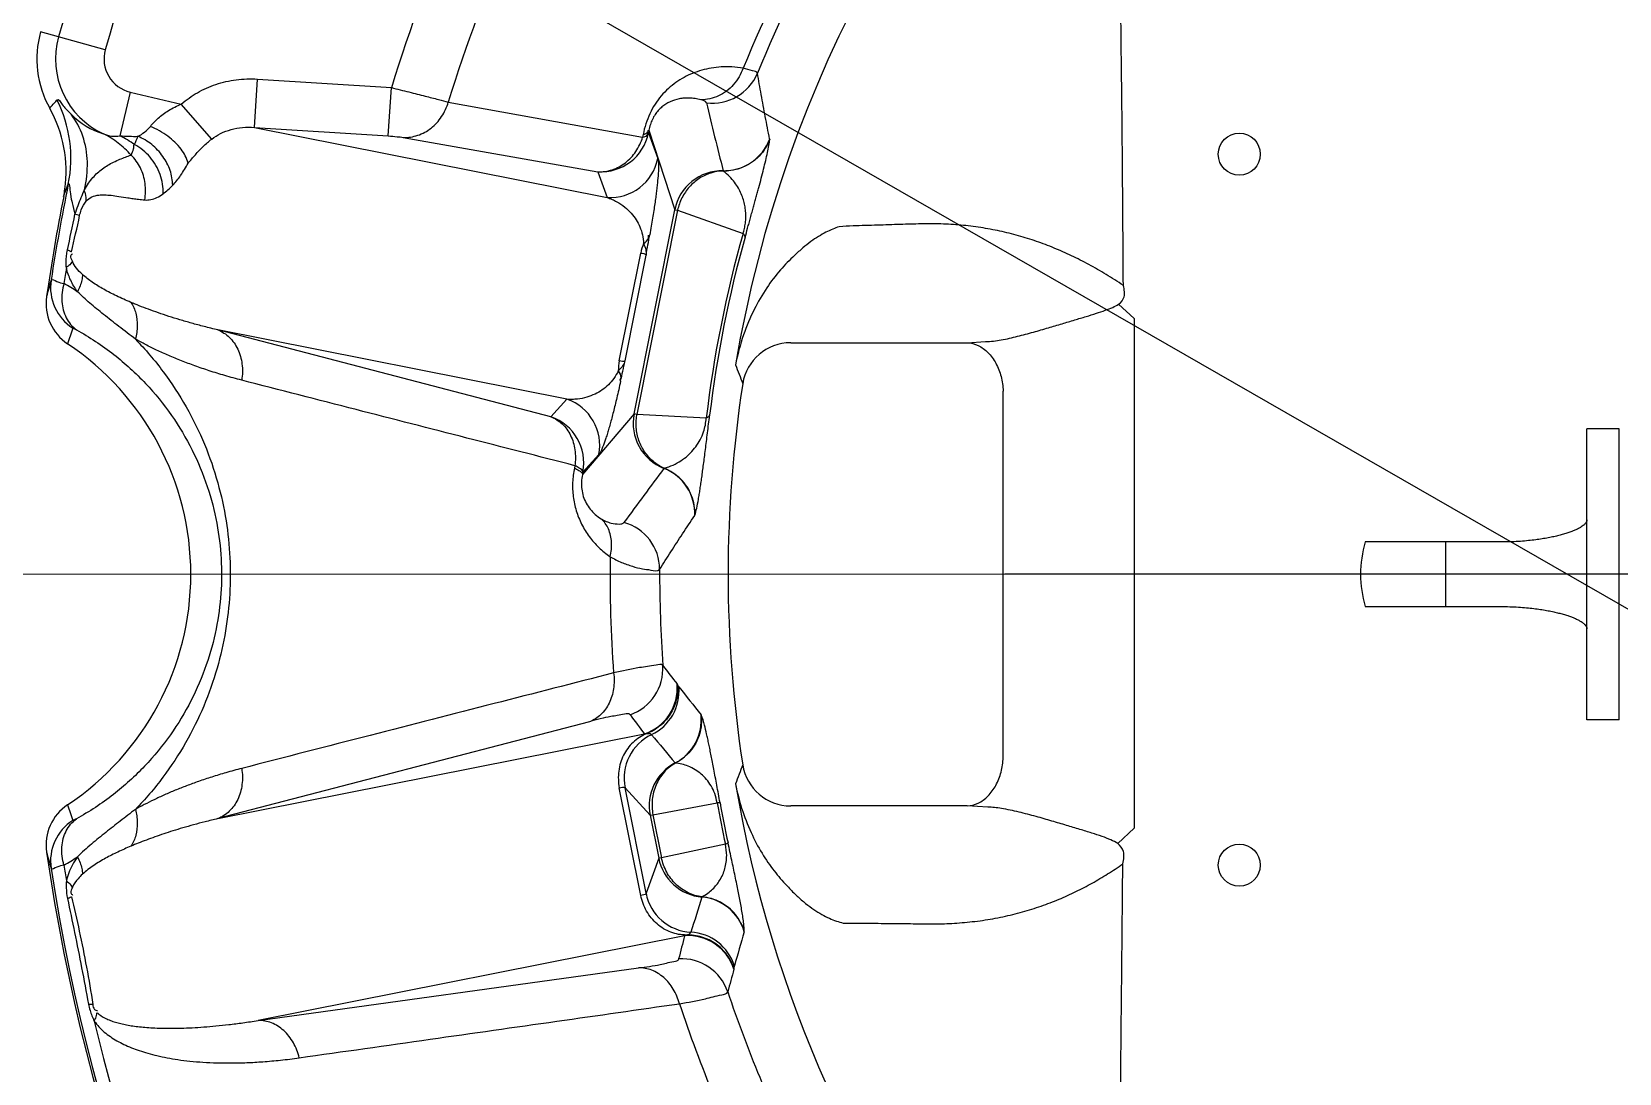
# Model space of a CAD drawing. Header units: millimetres. Extents: x 100 to 940, y 100 to 694.
# Drawn here: x 374.955 to 375.829, y 537.183 to 537.757 of the extents above; entities that cross this region are included whole.
import ezdxf

# ---------------------------------------------------------------- set-up
doc = ezdxf.new("R2010")
doc.units = ezdxf.units.MM
doc.linetypes.add('CENTER', pattern=[2, 1.25, -0.25, 0.25, -0.25])
doc.layers.add('CL', color=1, linetype='CENTER', lineweight=9)
doc.layers.add('OUTLINE', color=6, linetype='Continuous', lineweight=9)

msp = doc.modelspace()

# ---------------------------------------------------------------- linework, layer by layer
at = {"color": 2}
msp.add_line((354.46354, 549.72828), (376.02506, 537.32928), dxfattribs=at)
at = {"color": 9, "linetype": 'Continuous'}
for p, q in [((374.99519, 537.74749), (374.95957, 537.75749)), ((375.00893, 537.7242), (375.00326, 537.70011)), ((375.00893, 537.7242), (375.03705, 537.71758)), ((375.07738, 537.70476), (375.07909, 537.73139)), ((375.07909, 537.73139), (375.15276, 537.72666)), ((375.15105, 537.70003), (375.15276, 537.72666)), ((375.05382, 537.69836), (375.03705, 537.71758)), ((375.1841, 537.7187), (375.29118, 537.69938)), ((375.07737, 537.70476), (375.27159, 537.66613)), ((375.07737, 537.70476), (375.15105, 537.70003)), ((375.15926, 537.69923), (375.26646, 537.68031)), ((375.29144, 537.70082), (375.29118, 537.69938)), ((375.29465, 537.70321), (375.29436, 537.70172)), ((375.29436, 537.70172), (375.29949, 537.68754)), ((375.29465, 537.70321), (375.30885, 537.65939)), ((375.26646, 537.68031), (375.27159, 537.66613)), ((375.33554, 537.68072), (375.33554, 537.68085)), ((374.97225, 537.66665), (374.9748, 537.67352)), ((374.98106, 537.65614), (374.97846, 537.65685)), ((375.28646, 537.54683), (375.30885, 537.65939)), ((375.31042, 537.65908), (375.28803, 537.54652)), ((375.30885, 537.65939), (375.31042, 537.65908)), ((375.31042, 537.65908), (375.34646, 537.64636)), ((375.27832, 537.5761), (375.29013, 537.63547)), ((375.28146, 537.57609), (375.29303, 537.63428)), ((375.55338, 537.60734), (375.56193, 537.59936)), ((375.24946, 537.55487), (375.05718, 537.59312)), ((375.24066, 537.54523), (375.05718, 537.59312)), ((375.56193, 537.59936), (375.56193, 537.3185)), ((375.37271, 537.58609), (375.46997, 537.58609)), ((375.46997, 537.58609), (375.48011, 537.58668)), ((375.48972, 537.35744), (375.48972, 537.55941)), ((375.24946, 537.55487), (375.24066, 537.54523)), ((375.28646, 537.54683), (375.25797, 537.51343)), ((375.28803, 537.54652), (375.28646, 537.54683)), ((375.32619, 537.54448), (375.28803, 537.54652)), ((375.82912, 537.53858), (375.81131, 537.53858)), ((375.81131, 537.37827), (375.81131, 537.53858)), ((375.82912, 537.37827), (375.82912, 537.53858)), ((375.26704, 537.52441), (375.25825, 537.51477)), ((375.25387, 537.51829), (375.2536, 537.51699)), ((375.25825, 537.51477), (375.25797, 537.51343)), ((375.3029, 537.51679), (375.30296, 537.51692)), ((375.76506, 537.47624), (375.68922, 537.47624)), ((375.73362, 537.44061), (375.73362, 537.47624)), ((376.02506, 537.45842), (375.49068, 537.45842)), ((375.68922, 537.44061), (375.76506, 537.44061)), ((375.31036, 537.3977), (375.31016, 537.39798)), ((375.31061, 537.39725), (375.31036, 537.3977)), ((375.26196, 537.37718), (375.05718, 537.32373)), ((375.82912, 537.37827), (375.81131, 537.37827)), ((375.05718, 537.32373), (375.29216, 537.37047)), ((375.29322, 537.37052), (375.29216, 537.37047)), ((375.3092, 537.35435), (375.30914, 537.35445)), ((375.29013, 537.28138), (375.27832, 537.34075)), ((375.28146, 537.34076), (375.2953, 537.32559)), ((375.29303, 537.28257), (375.28146, 537.34076)), ((375.29687, 537.3259), (375.33217, 537.33252)), ((375.46997, 537.33076), (375.37271, 537.33076)), ((375.4813, 537.33011), (375.46997, 537.33076)), ((375.2953, 537.32559), (375.29687, 537.3259)), ((375.2953, 537.32559), (375.30001, 537.30188)), ((375.29687, 537.3259), (375.30158, 537.3022)), ((375.55285, 537.30996), (375.56193, 537.3185)), ((375.33673, 537.30959), (375.30158, 537.3022)), ((375.30001, 537.30188), (375.29303, 537.28257)), ((375.30158, 537.3022), (375.30001, 537.30188)), ((375.32385, 537.28052), (375.32386, 537.28063)), ((375.31429, 537.25922), (375.31529, 537.25958)), ((375.31429, 537.25922), (375.07931, 537.21248)), ((375.34159, 537.24155), (375.34164, 537.24192)), ((375.07931, 537.21248), (375.28895, 537.24146)), ((375.34145, 537.24069), (375.34152, 537.24102)), ((375.34152, 537.24102), (375.34159, 537.24155))]:
    msp.add_line(p, q, dxfattribs=at)
for points in [[(375.36115, 537.69818), (375.36115, 537.69824), (375.36115, 537.69829), (375.36115, 537.69834), (375.36115, 537.69838), (375.36115, 537.69841), (375.36114, 537.69844)], [(375.34759, 537.64419), (375.3476, 537.6444), (375.34758, 537.64462), (375.34752, 537.64484), (375.34742, 537.64508), (375.3473, 537.64532), (375.34714, 537.64557), (375.34695, 537.64582), (375.34672, 537.64609), (375.34646, 537.64636)], [(374.9765, 537.63614), (374.9763, 537.63625), (374.9761, 537.63636), (374.97588, 537.63647), (374.97565, 537.63659), (374.97541, 537.63671), (374.97516, 537.63683), (374.9749, 537.63695), (374.97463, 537.63708), (374.97435, 537.6372)], [(374.97724, 537.59408), (374.97728, 537.59411), (374.97737, 537.59411), (374.9775, 537.59408), (374.97768, 537.59401), (374.97791, 537.59392), (374.97818, 537.59379), (374.97849, 537.59364), (374.97884, 537.59346), (374.97924, 537.59324)], [(375.32807, 537.54605), (375.328, 537.54586), (375.32789, 537.54567), (375.32775, 537.54548), (375.32758, 537.5453), (375.32737, 537.54513), (375.32713, 537.54496), (375.32685, 537.54479), (375.32654, 537.54464), (375.32619, 537.54448)], [(375.31983, 537.49074), (375.31985, 537.49077), (375.31986, 537.4908), (375.31988, 537.49084), (375.3199, 537.49088), (375.31991, 537.49093), (375.31993, 537.49098)], [(375.31116, 537.39638), (375.31107, 537.39651), (375.31097, 537.39664), (375.31088, 537.39679), (375.31079, 537.39694), (375.31061, 537.39725)], [(375.32344, 537.38084), (375.32343, 537.38088), (375.32341, 537.38092), (375.32339, 537.38095), (375.32337, 537.38098), (375.32336, 537.381), (375.32334, 537.38103)], [(375.33382, 537.33241), (375.33377, 537.33245), (375.33368, 537.33248), (375.33356, 537.33251), (375.33341, 537.33252), (375.33323, 537.33254), (375.33301, 537.33254), (375.33276, 537.33254), (375.33248, 537.33253), (375.33217, 537.33252)], [(374.97924, 537.32361), (374.97884, 537.32339), (374.97849, 537.32321), (374.97818, 537.32305), (374.97791, 537.32293), (374.97768, 537.32284), (374.9775, 537.32277), (374.97737, 537.32274), (374.97728, 537.32274), (374.97724, 537.32277)], [(375.33821, 537.31032), (375.33818, 537.31027), (375.33811, 537.3102), (375.33801, 537.31014), (375.33788, 537.31006), (375.33772, 537.30998), (375.33752, 537.30989), (375.33729, 537.3098), (375.33703, 537.3097), (375.33673, 537.30959)], [(374.97435, 537.27965), (374.97463, 537.27977), (374.9749, 537.2799), (374.97516, 537.28002), (374.97541, 537.28014), (374.97565, 537.28026), (374.97588, 537.28038), (374.9761, 537.28049), (374.97631, 537.2806), (374.9765, 537.28071)], [(375.34714, 537.2614), (375.34714, 537.26142), (375.34715, 537.26145), (375.34715, 537.26148), (375.34716, 537.26152), (375.34716, 537.26156), (375.34716, 537.26161)], [(375.34164, 537.24192), (375.34166, 537.24209), (375.34169, 537.24225), (375.34172, 537.24241), (375.34176, 537.24255)], [(374.98592, 537.22151), (374.98622, 537.2215), (374.98652, 537.22149), (374.98681, 537.22147), (374.98709, 537.22146), (374.98735, 537.22144), (374.98761, 537.22142), (374.98785, 537.2214), (374.98809, 537.22137), (374.98831, 537.22134)]]:
    msp.add_lwpolyline(points, dxfattribs=at)
for centre in [(375.61982, 537.68999), (375.61982, 537.29811)]:
    msp.add_circle(centre, 0.01158, dxfattribs=at)
for centre, radius, start, end in [((376.02506, 537.45842), 0.69242, 94.08851, 170.40167), ((376.02506, 537.45842), 1.09637, 150.22289, 164.32149), ((376.02506, 537.45842), 1.06967, 150.22289, 164.32149), ((376.02506, 537.45842), 0.9126, 149.87178, 162.90724), ((376.02506, 537.45842), 0.88031, 149.88772, 162.80266), ((376.02506, 537.45842), 0.73363, 150.20516, 157.64787), ((376.02506, 537.45842), 0.72532, 150.22052, 157.6153), ((375.01322, 537.74243), 0.05573, 164.32149, 209.16962), ((375.01322, 537.74243), 0.04543, 164.32149, 245.26451), ((375.01322, 537.74243), 0.01873, 164.32149, 256.75), ((375.32969, 537.74488), 0.02674, 262.62894, 337.50152), ((374.90226, 537.6805), 0.07134, 352.17192, 29.1634), ((374.90509, 537.68776), 0.07115, 348.45222, 26.84956), ((378.22681, 538.41617), 2.98331, 193.52712, 194.26913), ((375.00764, 537.74344), 0.04436, 225.09345, 252.37832), ((374.97489, 537.64353), 0.06329, 54.88812, 63.3769), ((375.26815, 537.707), 0.02674, 266.38141, 348.63212), ((375.33602, 537.70758), 0.02674, 268.96396, 340.00868), ((375.27328, 537.69281), 0.02674, 266.38141, 348.63212), ((375.33506, 537.65412), 0.02674, 88.98854, 168.62093), ((376.02506, 537.45842), 1.07206, 168.42566, 171.30353), ((374.90229, 537.68049), 0.07132, 348.8143, 352.18348), ((376.02506, 537.45842), 1.0732, 168.81231, 171.79856), ((373.47793, 537.96066), 1.53098, 347.80295, 348.55441), ((374.37557, 537.78371), 0.61878, 346.20272, 348.10214), ((371.26393, 538.37334), 4.09632, 349.60573, 349.76652), ((375.9921, 537.46498), 0.67063, 164.3085, 173.19154), ((375.96765, 537.46984), 0.6441, 164.29487, 173.20513), ((375.4103, 537.53999), 0.11052, 91.66442, 95.624), ((375.31822, 537.62989), 0.02865, 157.79724, 168.75578), ((376.02506, 537.45842), 1.06481, 170.87074, 171.34025), ((375.90153, 537.35597), 0.97287, 164.22117, 164.77113), ((374.99171, 537.6165), 0.02669, 171.34463, 237.17827), ((374.8821, 537.46254), 0.18043, 57.17907, 59.97246), ((374.9893, 537.60769), 0.02675, 171.77305, 236.21085), ((376.83915, 536.98027), 1.96047, 161.75448, 162.01932), ((374.88951, 537.45842), 0.15281, 303.76085, 56.23915), ((375.37274, 537.55935), 0.02674, 90.04995, 171.0832), ((375.47762, 537.64911), 0.06248, 272.28648, 280.20438), ((375.30641, 537.57051), 0.02865, 168.74422, 179.70276), ((371.25938, 538.43881), 4.11356, 347.73369, 347.89379), ((376.27956, 537.92822), 1.00198, 200.71035, 201.34646), ((376.02506, 537.45842), 0.68682, 171.20024, 188.79976), ((375.2408, 537.52957), 0.02674, 348.86788, 71.11859), ((375.23201, 537.51993), 0.02674, 348.86798, 71.11862), ((375.3127, 537.54168), 0.02674, 168.87907, 248.51146), ((377.586, 535.80974), 2.85071, 143.21478, 143.95987), ((375.29312, 537.49191), 0.02674, 357.49143, 68.53588), ((375.27379, 537.46119), 0.02674, 359.89938, 74.58662), ((375.74896, 537.45842), 0.06234, 163.39802, 196.60198), ((376.02506, 537.45842), 0.75185, 179.26014, 184.14984), ((376.02506, 537.45842), 0.72453, 179.78545, 183.97841), ((375.27559, 537.40635), 0.02674, 288.86408, 3.87221), ((376.12153, 538.03539), 1.0318, 217.43774, 218.15309), ((375.28352, 537.39577), 0.02674, 288.86458, 4.72518), ((375.28452, 537.39412), 0.02673, 295.66687, 4.86053), ((376.12241, 538.02756), 1.02787, 217.88424, 218.97691), ((376.14372, 538.01682), 1.06907, 216.4906, 217.19898), ((375.29676, 537.37814), 0.02673, 297.58733, 6.18782), ((375.30769, 537.34592), 0.02674, 115.68564, 191.13531), ((376.99631, 538.78118), 2.20955, 219.69247, 220.21918), ((375.32153, 537.33075), 0.02674, 117.60087, 191.13634), ((376.27957, 536.98862), 1.00199, 158.65355, 159.28965), ((375.37274, 537.3575), 0.02674, 188.9168, 269.95005), ((376.02506, 537.45842), 0.69242, 189.59833, 246.68372), ((376.86121, 537.94379), 1.98368, 197.98223, 198.24397), ((375.99212, 537.45187), 0.67065, 190.25112, 192.24888), ((375.96764, 537.447), 0.6441, 190.24803, 192.25197), ((375.47883, 537.26841), 0.06174, 80.73411, 87.70856), ((374.99171, 537.30034), 0.02669, 122.819, 188.64991), ((376.02506, 537.45842), 1.0732, 188.20144, 235.91619), ((375.89994, 537.56044), 0.97122, 195.2284, 195.7793), ((376.02506, 537.45842), 1.07206, 188.69647, 236.29203), ((374.88207, 537.45435), 0.18048, 300.0282, 302.82081), ((376.02506, 537.45842), 1.06481, 188.65975, 189.12926), ((375.32623, 537.30715), 0.02674, 191.36365, 264.89914), ((375.31924, 537.28784), 0.02674, 191.36467, 266.81438), ((377.40511, 536.61542), 2.18495, 162.27785, 162.81049), ((375.32148, 537.25389), 0.02673, 16.3136, 84.91285), ((375.31628, 537.23445), 0.02673, 17.63926, 86.83188), ((376.32374, 536.97245), 1.01845, 163.51803, 164.62081), ((375.40522, 537.38), 0.11387, 268.15622, 269.79895), ((376.34837, 536.98795), 1.06907, 165.30102, 166.0094), ((375.31599, 537.23253), 0.02674, 17.77494, 93.63543), ((375.31271, 537.21973), 0.02674, 18.6285, 93.63757), ((376.33498, 536.9623), 1.0318, 164.34691, 165.06226), ((376.02506, 537.45842), 0.72453, 198.52159, 206.47841), ((376.02506, 537.45842), 0.75185, 198.35016, 206.64984), ((376.02506, 537.45842), 1.06481, 193.37074, 211.62926)]:
    msp.add_arc(centre, radius, start, end, dxfattribs=at)
at = {"color": 7, "linetype": 'Continuous'}
msp.add_arc((374.9893, 537.30916), 0.02675, 123.78916, 188.22694, dxfattribs=at)
at = {"color": 7, "linetype": 'Continuous', "start_tangent": (0.505567, 0.862787), "end_tangent": (0.503519, 0.863984)}
msp.add_spline([(374.79145, 537.52163), (374.79757, 537.532), (374.80661, 537.54753), (374.81566, 537.56304), (374.82472, 537.57856), (374.83377, 537.59408), (374.84283, 537.60961), (374.85184, 537.62507), (374.8609, 537.64061), (374.87042, 537.65692), (374.88092, 537.67492), (374.89286, 537.69539), (374.90629, 537.71842), (374.92104, 537.74371), (374.93682, 537.77077), (374.9532, 537.79885), (374.96997, 537.8276), (374.98737, 537.85743), (375.0055, 537.88853)], degree=3, dxfattribs=at)
at = {"color": 9, "linetype": 'Continuous'}
for points, start_tangent, end_tangent in [([(375.55596, 537.61761), (375.55558, 537.67351), (375.55508, 537.72544), (375.55453, 537.77164), (375.55404, 537.81331), (375.55387, 537.85065), (375.55455, 537.88473)], (-0.0055, 0.999985), (0.042486, 0.999097)), ([(375.03705, 537.71758), (375.04591, 537.72387), (375.05611, 537.72843), (375.06732, 537.73101), (375.07909, 537.73139)], (0.753423, 0.657536), (0.997935, -0.064238)), ([(375.34655, 537.73742), (375.34034, 537.73807), (375.33448, 537.73805), (375.32894, 537.73742), (375.32369, 537.73625), (375.31871, 537.73454), (375.314, 537.73231), (375.30954, 537.72952), (375.30533, 537.72614), (375.30146, 537.72214), (375.29801, 537.71748), (375.29514, 537.71231), (375.29294, 537.70674), (375.29144, 537.70082)], (-0.987402, 0.158234), (-0.183221, -0.983072)), ([(375.34655, 537.73742), (375.34112, 537.72825), (375.33291, 537.72209), (375.32326, 537.71997)], (-0.339802, -0.940497), (-0.999977, 0.006778)), ([(375.35439, 537.73464), (375.35176, 537.73596), (375.34655, 537.73742)], (-0.335071, 0.942193), (-0.974408, 0.224787)), ([(375.36114, 537.69844), (375.35873, 537.71073), (375.35648, 537.7228), (375.35439, 537.73464)], (-0.198362, 0.980129), (-0.16978, 0.985482)), ([(375.15276, 537.72666), (375.16247, 537.72427), (375.17138, 537.72203), (375.17878, 537.72012), (375.1841, 537.7187)], (0.971781, -0.235885), (0.963802, -0.266619)), ([(374.96456, 537.71527), (374.96721, 537.71836), (374.96861, 537.71986)], (0.641674, 0.766977), (0.702122, 0.712057)), ([(374.96857, 537.7199), (374.9714, 537.71742), (374.97347, 537.71505), (374.97632, 537.71203)], (0.678549, 0.734555), (0.70894, -0.705269)), ([(375.02002, 537.70533), (375.02432, 537.70979), (375.03002, 537.71407), (375.03705, 537.71758)], (0.644334, 0.764745), (0.929064, 0.369919)), ([(375.15926, 537.69923), (375.16728, 537.70039), (375.17461, 537.70435), (375.18043, 537.71069), (375.1841, 537.7187)], (0.999204, -0.039901), (0.274107, 0.961699)), ([(375.32326, 537.71997), (375.32002, 537.72064), (375.31697, 537.72093), (375.31409, 537.72088), (375.31135, 537.72051), (375.30632, 537.7189), (375.30182, 537.71604), (375.29981, 537.71409), (375.29803, 537.71178), (375.29654, 537.70916), (375.29541, 537.7063), (375.29465, 537.70321)], (-0.966917, 0.255093), (-0.177827, -0.984062)), ([(375.32626, 537.71836), (375.32326, 537.71997)], (-0.23415, 0.9722), (-0.966912, 0.255111)), ([(374.98371, 537.67032), (374.98529, 537.68574), (374.98278, 537.69995), (374.97632, 537.71203)], (0.224755, 0.974415), (-0.611886, 0.790946)), ([(374.99421, 537.70117), (374.99869, 537.69999), (375.00326, 537.70011)], (0.921998, -0.387194), (0.987071, 0.160284)), ([(375.00935, 537.68951), (375.00228, 537.69614), (374.99421, 537.70117)], (-0.661391, 0.750041), (-0.897515, 0.440984)), ([(375.00326, 537.70011), (375.00835, 537.69987), (375.01314, 537.69984)], (0.997658, -0.068403), (0.999884, 0.015212)), ([(375.0113, 537.69531), (375.01314, 537.69984)], (0.422462, 0.906381), (0.332746, 0.943017)), ([(375.01314, 537.69984), (375.01681, 537.70219), (375.02002, 537.70533)], (0.896318, 0.443412), (0.647073, 0.762428)), ([(375.0323, 537.67284), (375.03088, 537.68099), (375.02687, 537.68876), (375.02073, 537.69529), (375.01314, 537.69984)], (-0.006315, 0.99998), (-0.922544, 0.385892)), ([(375.04077, 537.68507), (375.03696, 537.69271), (375.02963, 537.69987), (375.02002, 537.70533)], (-0.232185, 0.972672), (-0.922902, 0.385035)), ([(375.04077, 537.68506), (375.04478, 537.68965), (375.04914, 537.69426), (375.05382, 537.69836)], (0.663164, 0.748474), (0.792841, 0.609429)), ([(375.05382, 537.69836), (375.05873, 537.7014), (375.06444, 537.70357), (375.07074, 537.70472), (375.07737, 537.70476)], (0.792488, 0.609887), (0.996828, -0.079586)), ([(375.15105, 537.70003), (375.15594, 537.69964), (375.15926, 537.69923)], (0.997945, -0.064069), (0.984723, -0.174125)), ([(375.26646, 537.68031), (375.27439, 537.68143), (375.28165, 537.6853), (375.28745, 537.69151), (375.29118, 537.69938)], (0.999212, -0.039683), (0.290195, 0.956967)), ([(375.29118, 537.69938), (375.29397, 537.701), (375.29401, 537.70168)], (0.952081, 0.305845), (-0.124464, 0.992224)), ([(375.29144, 537.70082), (375.29408, 537.70229), (375.2941, 537.70309)], (0.950365, 0.311137), (-0.207441, 0.978247)), ([(375.36115, 537.69818), (375.35537, 537.68892), (375.34632, 537.68275), (375.33554, 537.68072)], (-0.34276, -0.939423), (-0.99981, 0.019473)), ([(375.34759, 537.64419), (375.34899, 537.6492), (375.34978, 537.65202), (375.3506, 537.65498), (375.35143, 537.65796), (375.35223, 537.66088), (375.35301, 537.6637), (375.35375, 537.66642), (375.35447, 537.66908), (375.35517, 537.6717), (375.35653, 537.67684), (375.3578, 537.68178), (375.35894, 537.68646), (375.35993, 537.69084), (375.3607, 537.69482), (375.36115, 537.69818)], (0.270661, 0.962675), (0.082492, 0.996592)), ([(374.98371, 537.67032), (374.98596, 537.67396), (374.98836, 537.67707), (374.9909, 537.67972), (374.99359, 537.68196), (374.99651, 537.68391), (374.99972, 537.68563), (375.00326, 537.68721), (375.00935, 537.68952)], (0.485182, 0.874413), (0.940921, 0.338625)), ([(375.00935, 537.68951), (375.01073, 537.69301), (375.01103, 537.69532)], (0.525035, 0.85108), (0.042025, 0.999117)), ([(375.01688, 537.66478), (375.0171, 537.67384), (375.01449, 537.68241), (375.00935, 537.68952)], (0.181945, 0.983309), (-0.715947, 0.698155)), ([(375.02699, 537.66817), (375.02538, 537.67876), (375.01983, 537.68836), (375.0113, 537.69531)], (0.048721, 0.998812), (-0.879708, 0.475515)), ([(375.0323, 537.67284), (375.0367, 537.67825), (375.04077, 537.68506)], (0.700039, 0.714105), (0.462537, 0.8866)), ([(375.29949, 537.68754), (375.29987, 537.68489), (375.29982, 537.68074), (375.29944, 537.67545), (375.29914, 537.67252), (375.29878, 537.66944), (375.29836, 537.66618), (375.29788, 537.66269), (375.29731, 537.65888), (375.29666, 537.65475), (375.29593, 537.65035), (375.29509, 537.64559)], (0.340075, -0.940398), (-0.17771, -0.984083)), ([(375.33554, 537.68072), (375.32871, 537.67959), (375.32235, 537.67658), (375.31693, 537.67191), (375.31285, 537.66593), (375.31042, 537.65908)], (-0.999771, -0.02141), (-0.21158, -0.977361)), ([(375.34646, 537.64636), (375.34722, 537.64895), (375.34779, 537.65204), (375.34802, 537.65531), (375.34791, 537.65851), (375.34747, 537.66167), (375.34667, 537.66487), (375.3455, 537.66808), (375.34389, 537.67128), (375.34178, 537.67448), (375.33904, 537.67765), (375.33554, 537.68072)], (0.328902, 0.944364), (-0.798374, 0.602162)), ([(374.9748, 537.67352), (374.97598, 537.66809), (374.97695, 537.66315), (374.97846, 537.65686)], (0.255656, 0.966768), (0.259569, -0.965725)), ([(375.02699, 537.66817), (375.02968, 537.67035), (375.0323, 537.67284)], (0.802365, 0.596833), (0.699994, 0.714149)), ([(374.97846, 537.65686), (374.98016, 537.66166), (374.98192, 537.66619), (374.98371, 537.67032)], (0.320495, 0.94725), (0.41128, 0.911509)), ([(374.98106, 537.65614), (374.98195, 537.65934), (374.98471, 537.66413)], (0.207459, 0.978244), (0.665275, 0.746598)), ([(374.98471, 537.66413), (374.98423, 537.66824), (374.98339, 537.67011)], (-0.028304, 0.999599), (-0.542138, 0.84029)), ([(374.98471, 537.66413), (374.98777, 537.66643), (374.99165, 537.66748), (374.99476, 537.66759), (374.99839, 537.66731), (375.00266, 537.66674), (375.00767, 537.66597), (375.01049, 537.66555), (375.01355, 537.66515), (375.01688, 537.66478)], (0.665307, 0.74657), (0.995308, -0.096759)), ([(375.01688, 537.66478), (375.02024, 537.66496), (375.02362, 537.66611), (375.02699, 537.66817)], (0.995313, -0.096702), (0.802339, 0.596869)), ([(375.27159, 537.66613), (375.27439, 537.66503), (375.27691, 537.66378), (375.2813, 537.66082), (375.28486, 537.65743), (375.28759, 537.65382), (375.28964, 537.64995), (375.29107, 537.64557), (375.2917, 537.64071)], (0.947576, -0.319531), (0.028833, -0.999584)), ([(375.2917, 537.64071), (375.2944, 537.64383), (375.29436, 537.64538)], (0.786224, 0.617942), (-0.27542, 0.961324)), ([(375.39946, 537.64998), (375.3959, 537.64867), (375.39212, 537.64692), (375.38809, 537.64465), (375.38382, 537.64179), (375.37941, 537.63831), (375.37489, 537.63416)], (-0.951864, -0.30652), (-0.711693, -0.702491)), ([(375.55596, 537.61761), (375.54643, 537.62371), (375.53695, 537.62915), (375.52746, 537.63398), (375.51787, 537.63823), (375.50814, 537.64192), (375.49818, 537.64504), (375.48795, 537.64757), (375.47737, 537.64954), (375.46646, 537.65086), (375.45546, 537.65154), (375.44453, 537.65156), (375.43305, 537.65125), (375.42052, 537.65086), (375.40709, 537.65047)], (-0.83005, 0.557689), (-0.999578, -0.029031)), ([(374.97373, 537.62737), (374.97364, 537.63096), (374.97384, 537.6341), (374.97435, 537.6372)], (-0.066082, 0.997814), (0.21182, 0.977309)), ([(375.29013, 537.63547), (375.29303, 537.63428)], (0.980813, -0.19495), (0.16377, -0.986499)), ([(375.2917, 537.64071), (375.29289, 537.63732), (375.29303, 537.63428)], (0.434863, -0.900497), (-0.123511, -0.992343)), ([(374.97705, 537.63096), (374.97505, 537.62855), (374.97361, 537.62769)], (-0.545702, -0.837979), (-0.93098, -0.365071)), ([(374.97989, 537.61416), (374.97785, 537.61727), (374.97612, 537.62048), (374.97473, 537.62383), (374.97373, 537.62737)], (-0.581513, 0.813537), (-0.203678, 0.979038)), ([(374.97705, 537.63096), (374.97627, 537.63402), (374.97719, 537.63519)], (-0.376737, 0.92632), (0.810226, 0.586118)), ([(374.98261, 537.62373), (374.97929, 537.62723), (374.97705, 537.63096)], (-0.740935, 0.671576), (-0.375805, 0.926699)), ([(375.37489, 537.63416), (375.36706, 537.62618), (375.35955, 537.61633), (375.35266, 537.60446), (375.34674, 537.59036), (375.34233, 537.57388)], (-0.745116, -0.666935), (-0.189333, -0.981913)), ([(374.96532, 537.62052), (374.96857, 537.61982), (374.97238, 537.61875)], (0.485016, 0.874505), (0.960375, -0.278713)), ([(374.97239, 537.61875), (374.97129, 537.60875), (374.9737, 537.59979), (374.97924, 537.59324)], (-0.273109, -0.961983), (0.810192, -0.586164)), ([(374.98261, 537.62373), (374.98223, 537.62059), (374.98131, 537.61738), (374.97989, 537.61416)], (-0.037516, -0.999296), (-0.463801, -0.885939)), ([(375.00933, 537.60829), (375.00135, 537.61187), (374.99429, 537.61553), (374.98801, 537.61945), (374.98261, 537.62373)], (-0.920606, 0.390493), (-0.740733, 0.671799)), ([(375.01178, 537.58802), (375.00261, 537.5951), (374.99425, 537.60164), (374.98662, 537.60794), (374.97989, 537.61416)], (-0.79055, 0.612397), (-0.708459, 0.705752)), ([(375.55338, 537.60734), (375.55636, 537.61138), (375.55657, 537.61419), (375.55596, 537.61761)], (0.827607, 0.561308), (-0.257401, 0.966305)), ([(375.05718, 537.59312), (375.04961, 537.59499), (375.04265, 537.59686), (375.0362, 537.59873), (375.03015, 537.60061), (375.0244, 537.60253), (375.01894, 537.60448), (375.01392, 537.6064), (375.00933, 537.60829)], (-0.973048, 0.230604), (-0.920601, 0.390505)), ([(375.00933, 537.60829), (375.01198, 537.60229), (375.01282, 537.59534), (375.01178, 537.58802)], (0.546856, -0.837227), (-0.259315, -0.965793)), ([(375.48869, 537.58761), (375.49772, 537.5896), (375.50647, 537.59194), (375.51468, 537.59431), (375.52224, 537.59655), (375.52915, 537.59862), (375.53547, 537.60053), (375.54113, 537.60228), (375.54603, 537.60393), (375.55013, 537.60557), (375.55338, 537.60734)], (0.984124, 0.177482), (0.826867, 0.562397)), ([(374.97924, 537.59324), (374.99996, 537.57951), (375.01736, 537.56361), (375.03165, 537.54601), (375.04299, 537.52693), (375.05135, 537.50681), (375.05661, 537.48655), (375.05898, 537.46698), (375.05886, 537.4479), (375.05624, 537.42841), (375.05081, 537.40845), (375.04238, 537.3887), (375.03104, 537.36997), (375.01685, 537.3527), (374.99966, 537.3371), (374.97924, 537.32361)], (0.874797, -0.484489), (-0.874796, -0.484491)), ([(375.05718, 537.59312), (375.0635, 537.58906), (375.06811, 537.58256), (375.07048, 537.57437), (375.07032, 537.56543)], (0.934077, -0.357071), (-0.158434, -0.98737)), ([(375.01178, 537.58802), (375.02712, 537.57003), (375.03978, 537.55064), (375.04981, 537.53009), (375.05711, 537.50891), (375.06169, 537.48791), (375.0638, 537.46756), (375.06371, 537.44759), (375.06143, 537.42735), (375.05674, 537.40662), (375.04942, 537.38582), (375.03944, 537.36561), (375.0269, 537.34653), (375.01178, 537.32883)], (0.696469, -0.717587), (-0.696492, -0.717565)), ([(375.07032, 537.56543), (375.06101, 537.56798), (375.05246, 537.57061), (375.04455, 537.57332), (375.03714, 537.57611), (375.03012, 537.579), (375.02346, 537.58201), (375.01736, 537.58502), (375.01178, 537.58802)], (-0.968431, 0.249283), (-0.871997, 0.489511)), ([(375.46997, 537.58609), (375.47595, 537.58456), (375.48137, 537.58066), (375.48572, 537.57478), (375.48859, 537.56746), (375.48972, 537.55941)], (0.998868, -0.047559), (0.026082, -0.99966)), ([(375.28145, 537.57609), (375.28016, 537.57333), (375.27777, 537.57066)], (-0.265593, -0.964085), (-0.746381, -0.665519)), ([(375.28146, 537.57609), (375.27832, 537.5761)], (-0.528512, -0.848926), (-0.980757, 0.19523)), ([(375.27777, 537.57066), (375.27531, 537.56639), (375.27232, 537.5629), (375.26889, 537.56007), (375.26494, 537.55777), (375.26037, 537.55603), (375.25522, 537.555), (375.25243, 537.55481), (375.24946, 537.55487)], (-0.409713, -0.912215), (-0.997726, 0.067402)), ([(375.27777, 537.57066), (375.27907, 537.56674), (375.27843, 537.56533)], (0.489689, -0.871897), (-0.622282, -0.782793)), ([(375.25387, 537.51829), (375.19441, 537.53353), (375.1333, 537.54923), (375.07032, 537.56543)], (-0.968737, 0.248088), (-0.96843, 0.249284)), ([(375.27903, 537.56486), (375.27798, 537.56013), (375.27697, 537.55576), (375.27599, 537.55171), (375.27506, 537.54797), (375.27416, 537.54451), (375.27328, 537.54129), (375.27242, 537.53828), (375.27158, 537.53546), (375.27074, 537.53286), (375.26914, 537.52842), (375.26704, 537.52441)], (-0.212464, -0.977169), (-0.674005, -0.738727)), ([(375.24066, 537.54523), (375.24687, 537.54129), (375.25143, 537.53498), (375.25386, 537.52702), (375.25387, 537.51829)], (0.933767, -0.357881), (-0.135808, -0.990735)), ([(375.30296, 537.51692), (375.29708, 537.52057), (375.29236, 537.52579), (375.28914, 537.53218), (375.28766, 537.53926), (375.28803, 537.54652)], (-0.915475, 0.402376), (0.178545, 0.983932)), ([(375.30296, 537.51692), (375.30557, 537.51772), (375.31021, 537.51978), (375.31417, 537.52236), (375.31755, 537.52534), (375.32043, 537.52875), (375.32283, 537.53259), (375.32473, 537.53702), (375.32619, 537.54448)], (0.968035, 0.250815), (0.05772, 0.998333)), ([(375.31993, 537.49098), (375.32093, 537.49484), (375.32189, 537.49973), (375.32235, 537.50248), (375.32282, 537.50542), (375.32328, 537.50854), (375.32375, 537.51184), (375.32423, 537.51534), (375.32472, 537.51903), (375.32522, 537.52294), (375.32575, 537.52712), (375.32631, 537.53161), (375.3269, 537.53636), (375.32749, 537.5412), (375.32807, 537.54605)], (0.305126, 0.952312), (0.118807, 0.992917)), ([(375.2536, 537.51699), (375.25262, 537.50909), (375.25293, 537.50128), (375.25459, 537.49346), (375.25758, 537.486), (375.26177, 537.47922), (375.26702, 537.47324), (375.27327, 537.46813)], (-0.203474, -0.97908), (0.822181, -0.569226)), ([(375.2536, 537.51699), (375.25602, 537.51567), (375.25797, 537.51343)], (0.903501, -0.428586), (-0.034457, -0.999406)), ([(375.25825, 537.51477), (375.25629, 537.51698), (375.25387, 537.51829)], (0.032078, 0.999485), (-0.904889, 0.425648)), ([(375.25797, 537.51343), (375.25745, 537.50935), (375.25762, 537.50535), (375.25849, 537.50139), (375.26007, 537.49766), (375.26228, 537.49431), (375.26505, 537.49142), (375.26835, 537.48899)], (-0.206664, -0.978412), (0.852897, -0.522079)), ([(375.31993, 537.49098), (375.31814, 537.50176), (375.31214, 537.51092), (375.30296, 537.51692)], (0.042832, 0.999082), (-0.931157, 0.36462)), ([(375.26835, 537.48899), (375.2711, 537.48758), (375.27376, 537.48667), (375.27834, 537.48613), (375.2809, 537.48696)], (0.852872, -0.522121), (0.588401, 0.808569)), ([(375.27327, 537.46813), (375.27403, 537.47619), (375.27232, 537.48341), (375.26835, 537.48899)], (0.234846, 0.972032), (-0.738259, 0.674518)), ([(375.30053, 537.46114), (375.30675, 537.47087), (375.31318, 537.48074), (375.31983, 537.49074)], (0.53484, 0.844953), (0.558341, 0.829611)), ([(375.81131, 537.48848), (375.81105, 537.4874), (375.81036, 537.48636), (375.8093, 537.48536), (375.80815, 537.48453), (375.8066, 537.48363), (375.80466, 537.48271), (375.80294, 537.482), (375.80087, 537.48126), (375.7984, 537.48049), (375.79584, 537.47979), (375.79315, 537.47916), (375.79005, 537.47852), (375.78662, 537.47793), (375.78308, 537.47741), (375.77912, 537.47696), (375.77476, 537.47658), (375.77007, 537.47633), (375.76506, 537.47624)], (0, -1), (-1, 0)), ([(375.27327, 537.46813), (375.27956, 537.46501), (375.28559, 537.46283), (375.29106, 537.46145), (375.29564, 537.46078), (375.30053, 537.46114)], (0.868191, -0.49623), (0.607739, 0.794137)), ([(375.76506, 537.44061), (375.77006, 537.44052), (375.77474, 537.44027), (375.77908, 537.4399), (375.78302, 537.43944), (375.78655, 537.43894), (375.78995, 537.43835), (375.79304, 537.43772), (375.79573, 537.43708), (375.79826, 537.4364), (375.80073, 537.43563), (375.80281, 537.4349), (375.80455, 537.43419), (375.80646, 537.43329), (375.80805, 537.43238), (375.80924, 537.43154), (375.81031, 537.43054), (375.81104, 537.42947), (375.81131, 537.42837)], (1, 0), (0, -1)), ([(375.30227, 537.40816), (375.29856, 537.40837), (375.28943, 537.40697), (375.27518, 537.40402)], (-0.679784, 0.733412), (-0.976006, -0.217744)), ([(375.27518, 537.40402), (375.20932, 537.38714), (375.14105, 537.36962), (375.07032, 537.35142)], (-0.968788, -0.247892), (-0.96843, -0.249284)), ([(375.27518, 537.40402), (375.27514, 537.39531), (375.2727, 537.38738), (375.26814, 537.38111), (375.26196, 537.37718)], (0.132895, -0.99113), (-0.933991, -0.357296)), ([(375.07324, 536.9121), (375.05726, 536.93957), (375.03364, 536.98007), (375.01063, 537.01953), (374.98825, 537.0579), (374.96653, 537.09514), (374.9455, 537.13119), (374.92527, 537.16588), (374.90621, 537.19856), (374.88902, 537.22804), (374.87401, 537.25376), (374.86078, 537.27645), (374.84865, 537.29725), (374.8371, 537.31706), (374.82617, 537.3358), (374.81619, 537.3529), (374.80711, 537.36846), (374.79838, 537.38346), (374.7925, 537.39345)], (-0.505982, 0.862544), (-0.506637, 0.862159)), ([(375.31036, 537.3977), (375.30968, 537.38915), (375.30633, 537.38126), (375.30065, 537.37482), (375.29322, 537.37052)], (0.082907, -0.996557), (-0.934425, -0.356159)), ([(375.28424, 537.38105), (375.28118, 537.38132), (375.27366, 537.38001), (375.26196, 537.37718)], (-0.597725, 0.801701), (-0.967526, -0.252771)), ([(375.32344, 537.38084), (375.32246, 537.37033), (375.31744, 537.36101), (375.3092, 537.35435)], (0.106913, -0.994268), (-0.88691, -0.461942)), ([(375.33382, 537.33241), (375.33292, 537.33738), (375.33204, 537.34217), (375.3312, 537.34671), (375.3304, 537.35092), (375.32966, 537.35482), (375.32895, 537.35843), (375.32829, 537.36175), (375.32765, 537.36483), (375.32703, 537.36773), (375.32642, 537.37045), (375.32521, 537.37534), (375.32344, 537.38084)], (-0.178593, 0.983923), (-0.388217, 0.921568)), ([(375.29322, 537.37052), (375.28592, 537.3658), (375.28064, 537.35867), (375.278, 537.34997), (375.27832, 537.34075)], (-0.925395, -0.379003), (0.19509, -0.980785)), ([(375.2961, 537.37002), (375.29322, 537.37052)], (-0.639671, 0.768649), (-0.99948, -0.032238)), ([(375.46997, 537.33076), (375.47595, 537.33229), (375.48137, 537.33619), (375.48572, 537.34207), (375.48859, 537.34939), (375.48972, 537.35744)], (0.998868, 0.047559), (0.026082, 0.99966)), ([(375.07032, 537.35142), (375.06165, 537.34906), (375.05379, 537.34667), (375.04659, 537.34426), (375.03994, 537.34183), (375.03372, 537.33936), (375.02778, 537.33682), (375.02206, 537.33417), (375.01666, 537.33147), (375.01178, 537.32883)], (-0.96843, -0.249286), (-0.872004, -0.489499)), ([(375.07032, 537.35142), (375.07048, 537.34248), (375.06811, 537.33429), (375.0635, 537.32779), (375.05718, 537.32373)], (0.158434, -0.98737), (-0.934077, -0.357071)), ([(375.3092, 537.35435), (375.30297, 537.34928), (375.29858, 537.34237), (375.29648, 537.33431), (375.29687, 537.3259)], (-0.868939, -0.494919), (0.193831, -0.981035)), ([(375.33217, 537.33252), (375.33086, 537.33751), (375.32883, 537.34183), (375.32632, 537.3454), (375.32344, 537.34831), (375.32011, 537.35072), (375.31622, 537.35264), (375.3092, 537.35435)], (-0.163169, 0.986598), (-0.994167, 0.107853)), ([(375.27832, 537.34075), (375.28146, 537.34076)], (0.980757, 0.19523), (0.528493, -0.848938)), ([(375.34233, 537.34297), (375.34632, 537.32772), (375.35162, 537.31454), (375.35776, 537.30329), (375.36446, 537.2938), (375.37146, 537.28593)], (0.189327, -0.981914), (0.707187, -0.707027)), ([(374.97239, 537.2981), (374.97129, 537.3081), (374.9737, 537.31706), (374.97924, 537.32361)], (-0.27318, 0.961963), (0.81017, 0.586195)), ([(375.01178, 537.32883), (375.00343, 537.32238), (374.99547, 537.31618), (374.98759, 537.30974), (374.97989, 537.30269)], (-0.790516, -0.612441), (-0.708045, -0.706167)), ([(375.01178, 537.32883), (375.01282, 537.32151), (375.01198, 537.31456), (375.00933, 537.30856)], (0.25931, -0.965794), (-0.546834, -0.837241)), ([(375.05718, 537.32373), (375.05014, 537.32199), (375.04374, 537.32029), (375.03787, 537.31862), (375.03244, 537.31697), (375.02735, 537.31532), (375.02249, 537.31365), (375.01779, 537.31194), (375.01335, 537.31022), (375.00933, 537.30856)], (-0.973047, -0.230605), (-0.9206, -0.390507)), ([(375.55285, 537.30996), (375.54909, 537.312), (375.54428, 537.31389), (375.53858, 537.31578), (375.53204, 537.31781), (375.52471, 537.32001), (375.51664, 537.32239), (375.50787, 537.32489), (375.49849, 537.32733), (375.48877, 537.32935)], (-0.824828, 0.565384), (-0.986905, 0.1613)), ([(375.00933, 537.30856), (375.00205, 537.30532), (374.99531, 537.30189), (374.9888, 537.29794), (374.98261, 537.29312)], (-0.920575, -0.390565), (-0.740442, -0.67212)), ([(375.32386, 537.28063), (375.3271, 537.2827), (375.32974, 537.28494), (375.33188, 537.28728), (375.33353, 537.2896), (375.3353, 537.29292), (375.33647, 537.29617), (375.33721, 537.29972), (375.33746, 537.30341), (375.33673, 537.30959)], (0.877212, 0.480103), (-0.227763, 0.973717)), ([(375.34716, 537.26161), (375.34688, 537.26579), (375.34643, 537.26917), (375.34586, 537.2728), (375.34521, 537.27647), (375.34452, 537.28011), (375.3438, 537.28379), (375.34302, 537.28765), (375.34213, 537.29195), (375.34119, 537.29643), (375.34025, 537.30089), (375.33927, 537.30543), (375.33821, 537.31032)], (0.005924, 0.999982), (-0.212161, 0.977235)), ([(375.55564, 537.29876), (375.55626, 537.30248), (375.55603, 537.30556), (375.55285, 537.30996)], (0.244953, 0.969535), (-0.824731, 0.565525)), ([(374.97238, 537.2981), (374.96857, 537.29703), (374.96532, 537.29633)], (-0.960375, -0.278712), (-0.485028, 0.874499)), ([(374.97989, 537.30269), (374.97708, 537.29825), (374.97504, 537.29387), (374.97373, 537.28948)], (-0.581442, -0.813588), (-0.204413, -0.978885)), ([(374.97989, 537.30269), (374.98131, 537.29947), (374.98223, 537.29626), (374.98261, 537.29312)], (0.463802, -0.885939), (0.037515, -0.999296)), ([(375.32386, 537.28063), (375.31617, 537.28293), (375.30947, 537.28763), (375.30444, 537.29428), (375.30158, 537.3022)], (-0.992192, 0.124716), (-0.196349, 0.980534)), ([(375.40482, 537.26613), (375.41924, 537.26605), (375.43256, 537.26593), (375.44475, 537.26579), (375.45598, 537.26579), (375.46709, 537.26642), (375.47843, 537.26767), (375.48961, 537.26969), (375.5004, 537.27232), (375.51072, 537.27555), (375.52053, 537.27931), (375.52984, 537.28354), (375.53874, 537.28819), (375.54732, 537.29327), (375.55564, 537.29877)], (0.999993, -0.003792), (0.821458, 0.570269)), ([(375.56097, 537.02141), (375.55849, 537.03766), (375.55664, 537.0552), (375.55538, 537.07425), (375.55462, 537.09501), (375.55428, 537.11766), (375.55424, 537.14239), (375.55441, 537.16914), (375.55468, 537.19794), (375.55501, 537.22901), (375.55533, 537.26259), (375.55564, 537.29877)], (-0.176395, 0.984319), (0.007643, 0.999971)), ([(374.97373, 537.28948), (374.97365, 537.28568), (374.97435, 537.27965)], (-0.065757, -0.997836), (0.211332, -0.977414)), ([(374.97373, 537.28948), (374.97615, 537.2871), (374.97673, 537.28581)], (0.770567, -0.637359), (0.2455, -0.969396)), ([(374.97705, 537.28589), (374.97627, 537.28279), (374.97717, 537.28162)], (-0.376603, -0.926375), (0.804492, -0.593963)), ([(374.98261, 537.29312), (374.98016, 537.29065), (374.97705, 537.28589)], (-0.740854, -0.671666), (-0.376546, -0.926398)), ([(375.37146, 537.28593), (375.37623, 537.28109), (375.38095, 537.27699), (375.38555, 537.27362), (375.38993, 537.27092), (375.39405, 537.26884), (375.39792, 537.26728), (375.40155, 537.26619)], (0.674194, -0.738554), (0.969456, -0.245265)), ([(374.97435, 537.27965), (374.97827, 537.26093), (374.98214, 537.24151), (374.98592, 537.22151)], (0.212073, -0.977254), (0.177981, -0.984034)), ([(374.9765, 537.28071), (374.98086, 537.26166), (374.98482, 537.24185), (374.98831, 537.22134)], (0.239888, -0.970801), (0.149787, -0.988718)), ([(375.29303, 537.28257), (375.29013, 537.28138)], (-0.16339, -0.986562), (-0.980813, -0.19495)), ([(375.31529, 537.25958), (375.30674, 537.26114), (375.29913, 537.26571), (375.29336, 537.27274), (375.29013, 537.28138)], (-0.999992, -0.00398), (-0.19509, 0.980785)), ([(375.34716, 537.26161), (375.34223, 537.27094), (375.33403, 537.27763), (375.32386, 537.28063)], (-0.2817, 0.959502), (-0.996175, 0.087376)), ([(375.31529, 537.25958), (375.31776, 537.26114)], (0.935736, 0.352701), (0.296549, 0.955018)), ([(375.34152, 537.24102), (375.33763, 537.24866), (375.33151, 537.25468), (375.3238, 537.25844), (375.31529, 537.25958)], (-0.304758, 0.95243), (-0.999593, -0.028518)), ([(375.28895, 537.24146), (375.30085, 537.24332), (375.3083, 537.24499), (375.31102, 537.24641)], (0.990609, 0.136727), (0.245425, 0.969415)), ([(375.31144, 537.22172), (375.30807, 537.22975), (375.30278, 537.23614), (375.29617, 537.2402), (375.28895, 537.24146)], (-0.256504, 0.966543), (-0.999627, -0.027295)), ([(375.31144, 537.22173), (375.32574, 537.22445), (375.33471, 537.22666), (375.33805, 537.22827)], (0.985039, 0.172332), (0.347373, 0.937727)), ([(374.98592, 537.22151), (374.98676, 537.21802), (374.98911, 537.21219)], (0.178336, -0.98397), (0.442888, -0.896577)), ([(374.98831, 537.22134), (374.98929, 537.21862), (374.9909, 537.21793)], (0.105647, -0.994404), (0.996637, -0.081944)), ([(374.98911, 537.21219), (374.99043, 537.21531), (374.99047, 537.21672)], (0.467898, 0.883783), (-0.14408, 0.989566)), ([(374.9908, 537.21677), (374.99481, 537.21391), (374.99729, 537.21276), (375.00002, 537.21177), (375.00297, 537.21093), (375.00611, 537.21022), (375.00946, 537.20962), (375.01309, 537.20912), (375.01703, 537.20872), (375.02134, 537.20842), (375.02607, 537.20823), (375.03125, 537.20817), (375.03692, 537.20825), (375.04303, 537.20849), (375.04941, 537.2089), (375.0561, 537.20947), (375.06323, 537.21023), (375.07092, 537.21122), (375.07931, 537.21248)], (0.703183, -0.711009), (0.987227, 0.15932)), ([(375.10204, 537.19192), (375.17413, 537.20215), (375.24384, 537.21207), (375.31144, 537.22173)], (0.99011, 0.140294), (0.989907, 0.141717)), ([(374.98911, 537.21219), (374.99168, 537.20897), (374.99465, 537.20612), (374.99797, 537.20357), (375.0016, 537.2013), (375.00547, 537.19928), (375.00956, 537.19748), (375.01391, 537.19587), (375.01859, 537.19441), (375.02366, 537.1931), (375.02919, 537.19194), (375.03521, 537.19093), (375.04179, 537.19011), (375.04898, 537.1895), (375.0567, 537.18914), (375.06472, 537.18906), (375.07311, 537.18925), (375.08203, 537.18976), (375.09162, 537.19062), (375.10204, 537.19192)], (0.565695, -0.824614), (0.990109, 0.1403)), ([(375.10204, 537.19192), (375.09877, 537.20024), (375.09345, 537.2069), (375.08671, 537.21114), (375.07931, 537.21248)], (-0.231475, 0.972841), (-0.99962, -0.027564))]:
    msp.add_spline(points, degree=3, dxfattribs=dict(at, start_tangent=start_tangent, end_tangent=end_tangent))
at = {"layer": 'CL'}
msp.add_line((374.26306, 537.45842), (377.62225, 537.45842), dxfattribs=at)
at = {"layer": 'OUTLINE', "start_tangent": (-0.736565, -0.676367), "end_tangent": (0.503695, -0.863882)}
msp.add_spline([(375.26462, 538.28683), (375.24507, 538.26845), (375.17836, 538.19843), (375.12417, 538.1314), (375.101, 538.09921), (375.08008, 538.06797), (375.06128, 538.03772), (375.04423, 538.00879), (375.02829, 537.98138), (375.01311, 537.95538), (374.98488, 537.90697), (374.95922, 537.86297), (374.93584, 537.82288), (374.91449, 537.78628), (374.89497, 537.7528), (374.87708, 537.72214), (374.86067, 537.69401), (374.84561, 537.66818), (374.83177, 537.64444), (374.81901, 537.62257), (374.80724, 537.60239), (374.79642, 537.58385), (374.78658, 537.56698), (374.77763, 537.5516), (374.77344, 537.54442), (374.76931, 537.53741), (374.76722, 537.53386), (374.76512, 537.53024), (374.763, 537.52654), (374.76087, 537.52268), (374.75873, 537.51857), (374.75672, 537.5143), (374.75486, 537.50999), (374.75316, 537.5056), (374.75018, 537.49661), (374.74784, 537.48744), (374.7451, 537.46878), (374.74497, 537.44989), (374.74589, 537.4405), (374.74746, 537.4312), (374.74967, 537.42204), (374.7525, 537.41307), (374.75415, 537.40866), (374.75595, 537.40429), (374.75793, 537.39996), (374.76006, 537.39571), (374.76223, 537.39172), (374.76435, 537.38796), (374.76644, 537.38435), (374.76851, 537.38081), (374.77259, 537.37389), (374.77671, 537.36685), (374.78097, 537.35952), (374.78541, 537.3519), (374.79493, 537.33558), (374.80538, 537.31768), (374.81675, 537.29817), (374.82905, 537.27709), (374.84231, 537.25435), (374.85664, 537.22979), (374.87211, 537.20326), (374.8888, 537.17463), (374.90681, 537.14377), (374.92622, 537.11049), (374.94714, 537.07462), (374.9697, 537.03593), (374.99405, 536.99417)], degree=3, dxfattribs=at)

doc.saveas('drawing.dxf')
